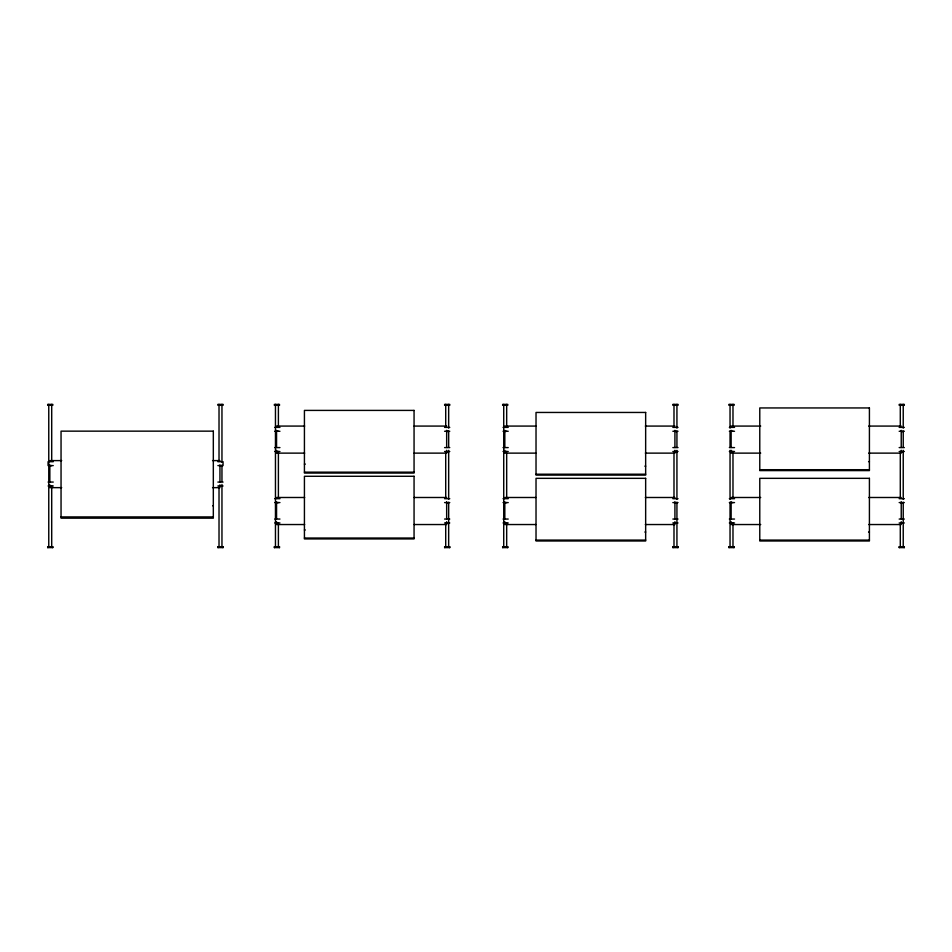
<?xml version="1.0" encoding="UTF-8"?>
<svg xmlns="http://www.w3.org/2000/svg" width="952" height="952" viewBox="0 0 952 952"><rect width="100%" height="100%" fill="white"/><g stroke="black" fill="none" stroke-linecap="round" stroke-linejoin="round"><path stroke-width="1.43" d="M47.6 404.386L52.86 404.386M217.853 404.386L223.125 404.386M274.295 404.386L279.567 404.386M444.56 404.386L449.82 404.386M502.573 404.386L507.832 404.386M672.826 404.386L678.086 404.386M728.875 404.386L734.147 404.386M899.14 404.386L904.4 404.386M47.6 405.302L52.86 405.302M217.853 405.302L223.125 405.302M274.295 405.302L279.567 405.302M444.56 405.302L449.82 405.302M502.573 405.302L507.832 405.302M672.826 405.302L678.086 405.302M728.875 405.302L734.147 405.302M899.14 405.302L904.4 405.302M276.556 426.079L304.652 426.079M414.108 426.079L446.655 426.079M504.822 426.079L535.881 426.079M645.337 426.079L674.92 426.079M731.136 426.079L760.707 426.079M868.688 426.079L901.235 426.079M274.771 427.388L279.947 427.388M444.584 427.388L449.76 427.388M503.049 427.388L508.213 427.388M672.85 427.388L678.026 427.388M729.351 427.388L734.527 427.388M899.164 427.388L904.341 427.388M274.771 431.28L279.947 431.28M444.584 431.28L449.76 431.28M503.049 431.28L508.213 431.28M672.85 431.28L678.026 431.28M729.351 431.28L734.527 431.28M899.164 431.28L904.341 431.28M676.812 431.649L674.349 431.28M903.127 431.649L900.663 431.28M448.594 431.649L446.083 431.28M504.251 431.649L506.714 431.28M274.771 447.595L279.947 447.595M444.584 447.595L449.76 447.595M503.049 447.595L508.213 447.595M672.85 447.595L678.026 447.595M729.351 447.595L734.527 447.595M899.164 447.595L904.341 447.595M274.771 451.498L279.947 451.498M444.584 451.498L449.76 451.498M503.049 451.498L508.213 451.498M672.85 451.498L678.026 451.498M729.351 451.498L734.527 451.498M899.164 451.498L904.341 451.498M448.594 451.855L446.083 451.498M504.251 451.855L506.714 451.498M676.86 451.855L674.349 451.498M903.174 451.855L900.663 451.498M304.652 453.128L276.556 453.128L276.556 450.272M414.108 453.128L446.655 453.128L446.655 450.272M535.881 453.128L504.822 453.128L504.822 450.272M645.337 453.128L674.92 453.128L674.92 450.272M760.707 453.128L731.136 453.128L731.136 450.272M868.688 453.128L901.235 453.128L901.235 450.272M49.849 460.601L61.69 460.601M212.558 460.601L219.948 460.601M53.252 461.708L48.076 461.708L48.076 465.599L53.252 465.599M217.877 461.708L223.054 461.708L223.054 465.599L217.877 465.599M868.569 461.649L869.414 461.649M304.426 464.112L305.271 464.112M49.29 465.968L51.741 465.599M221.899 465.968L219.388 465.599M644.873 466.159L645.658 466.159M759.779 469.705L869.414 469.705M304.426 472.156L414.06 472.156M536.024 474.215L645.658 474.215M48.076 482.069L53.252 482.069M217.877 482.069L223.054 482.069M48.076 485.972L53.252 485.972M217.877 485.972L223.054 485.972M49.29 486.329L51.741 485.972M221.899 486.329L219.388 485.972M61.69 487.65L49.849 487.65L49.849 484.806M212.558 487.65L219.948 487.65L219.948 484.806M276.556 497.491L304.652 497.491M414.108 497.491L446.655 497.491M504.822 497.491L535.881 497.491M645.337 497.491L674.92 497.491M731.136 497.491L760.707 497.491M868.688 497.491L901.235 497.491M274.771 498.693L279.947 498.693M444.584 498.693L449.76 498.693M503.049 498.693L508.213 498.693M672.85 498.693L678.026 498.693M729.351 498.693L734.527 498.693M899.164 498.693L904.341 498.693M274.771 502.585L279.947 502.585M444.584 502.585L449.76 502.585M503.049 502.585L508.213 502.585M672.85 502.585L678.026 502.585M729.351 502.585L734.527 502.585M899.164 502.585L904.341 502.585M448.594 502.953L446.083 502.585M504.251 502.953L506.714 502.585M676.86 502.953L674.349 502.585M903.174 502.953L900.663 502.585M212.629 505.738L213.319 505.738M61.047 516.924L213.319 516.924M274.771 519.054L279.947 519.054M444.584 519.054L449.76 519.054M503.049 519.054L508.213 519.054M672.85 519.054L678.026 519.054M729.351 519.054L734.527 519.054M899.164 519.054L904.341 519.054M274.771 522.957L279.947 522.957M444.584 522.957L449.76 522.957M503.049 522.957L508.213 522.957M672.85 522.957L678.026 522.957M729.351 522.957L734.527 522.957M899.164 522.957L904.341 522.957M448.594 523.314L446.083 522.957M504.251 523.314L506.714 522.957M676.86 523.314L674.349 522.957M903.174 523.314L900.663 522.957M304.652 524.54L276.556 524.54L276.556 521.696M414.108 524.54L446.655 524.54L446.655 521.696M535.881 524.54L504.822 524.54L504.822 521.696M645.337 524.54L674.92 524.54L674.92 521.696M760.707 524.54L731.136 524.54L731.136 521.696M868.688 524.54L901.235 524.54L901.235 521.696M304.426 529.978L305.271 529.978M644.873 532.037L645.658 532.037M868.569 532.037L869.414 532.037M304.426 538.035L414.06 538.035M536.024 540.093L645.658 540.093M759.779 540.093L869.414 540.093M47.6 546.698L52.86 546.698M217.853 546.698L223.125 546.698M274.295 546.698L279.567 546.698M444.56 546.698L449.82 546.698M502.573 546.698L507.832 546.698M672.826 546.698L678.086 546.698M728.875 546.698L734.147 546.698M899.14 546.698L904.4 546.698M47.6 547.614L52.86 547.614M217.853 547.614L223.125 547.614M274.295 547.614L279.567 547.614M444.56 547.614L449.82 547.614M502.573 547.614L507.832 547.614M672.826 547.614L678.086 547.614M728.875 547.614L734.147 547.614M899.14 547.614L904.4 547.614M904.221 546.71L904.221 547.614M903.234 404.386L903.234 428.114M903.234 431.077L903.234 447.38M903.234 450.344L903.234 499.264M903.234 502.228L903.234 546.71M901.235 430.352L901.235 447.428M901.235 501.763L901.235 518.852M900.294 404.386L900.294 426.627M900.294 453.307L900.294 497.789M900.294 524.469L900.294 546.71M899.319 546.71L899.319 547.614M733.968 546.71L733.968 547.614M732.981 404.386L732.981 426.627M733.028 431.28L730.565 431.28M733.028 451.498L730.565 451.498M732.981 453.307L732.981 497.789M733.028 502.585L730.565 502.585M733.028 522.957L730.565 522.957M732.981 524.469L732.981 546.71M731.136 430.352L731.136 447.428M731.136 501.763L731.136 518.852M730.041 404.386L730.041 428.114M730.041 431.077L730.041 447.38M730.041 450.344L730.041 499.264M730.041 502.228L730.041 546.71M729.053 546.71L729.053 547.614M677.907 546.71L677.907 547.614M676.932 404.386L676.932 428.114M676.932 431.077L676.932 447.38M676.932 450.344L676.932 499.264M676.932 502.228L676.932 546.71M674.92 430.352L674.92 447.428M674.92 501.763L674.92 518.852M673.992 404.386L673.992 426.627M673.992 453.307L673.992 497.789M673.992 524.469L673.992 546.71M673.004 546.71L673.004 547.614M507.654 546.71L507.654 547.614M506.678 404.386L506.678 426.627M506.678 453.307L506.678 497.789M506.678 524.469L506.678 546.71M504.822 430.352L504.822 447.428M504.822 501.763L504.822 518.852M503.727 404.386L503.727 546.71M502.751 546.71L502.751 547.614M449.642 546.71L449.642 547.614M448.666 404.386L448.666 428.114M448.666 431.077L448.666 447.38M448.666 450.344L448.666 499.264M448.666 502.228L448.666 546.71M446.655 430.352L446.655 447.428M446.655 501.763L446.655 518.852M445.714 404.386L445.714 426.627M445.714 453.307L445.714 497.789M445.714 524.469L445.714 546.71M444.739 546.71L444.739 547.614M279.388 546.71L279.388 547.614M278.4 404.386L278.4 426.627M278.448 431.28L275.985 431.28M278.448 451.498L275.985 451.498M278.4 453.307L278.4 497.789M278.448 502.585L275.985 502.585M278.448 522.957L275.985 522.957M278.4 524.469L278.4 546.71M276.556 430.352L276.556 447.428M276.556 501.763L276.556 518.852M275.461 404.386L275.461 546.71M274.485 546.71L274.485 547.614M222.946 546.71L222.946 547.614M221.959 404.386L221.959 462.208M221.959 465.171L221.959 481.474M221.959 484.437L221.959 546.71M219.948 464.873L219.948 481.962M219.019 404.386L219.019 460.72M219.019 487.412L219.019 546.71M218.032 546.71L218.032 547.614M52.681 546.71L52.681 547.614M51.706 404.386L51.706 460.72M51.706 487.412L51.706 546.71M49.849 464.873L49.849 481.962M48.766 404.386L48.766 546.71M47.778 546.71L47.778 547.614M869.414 407.944L759.779 407.944L759.779 470.597L869.414 470.597L869.414 407.944M414.06 410.407L304.426 410.407L304.426 473.061L414.06 473.061L414.06 410.407M645.658 412.454L536.024 412.454L536.024 475.107L645.658 475.107L645.658 412.454M213.319 431.149L61.047 431.149L61.047 518.162L213.319 518.162L213.319 431.149M414.06 476.286L304.426 476.286L304.426 538.927L414.06 538.927L414.06 476.286M645.658 478.332L536.024 478.332L536.024 540.986L645.658 540.986L645.658 478.332M869.414 478.332L759.779 478.332L759.779 540.986L869.414 540.986L869.414 478.332"/></g></svg>
